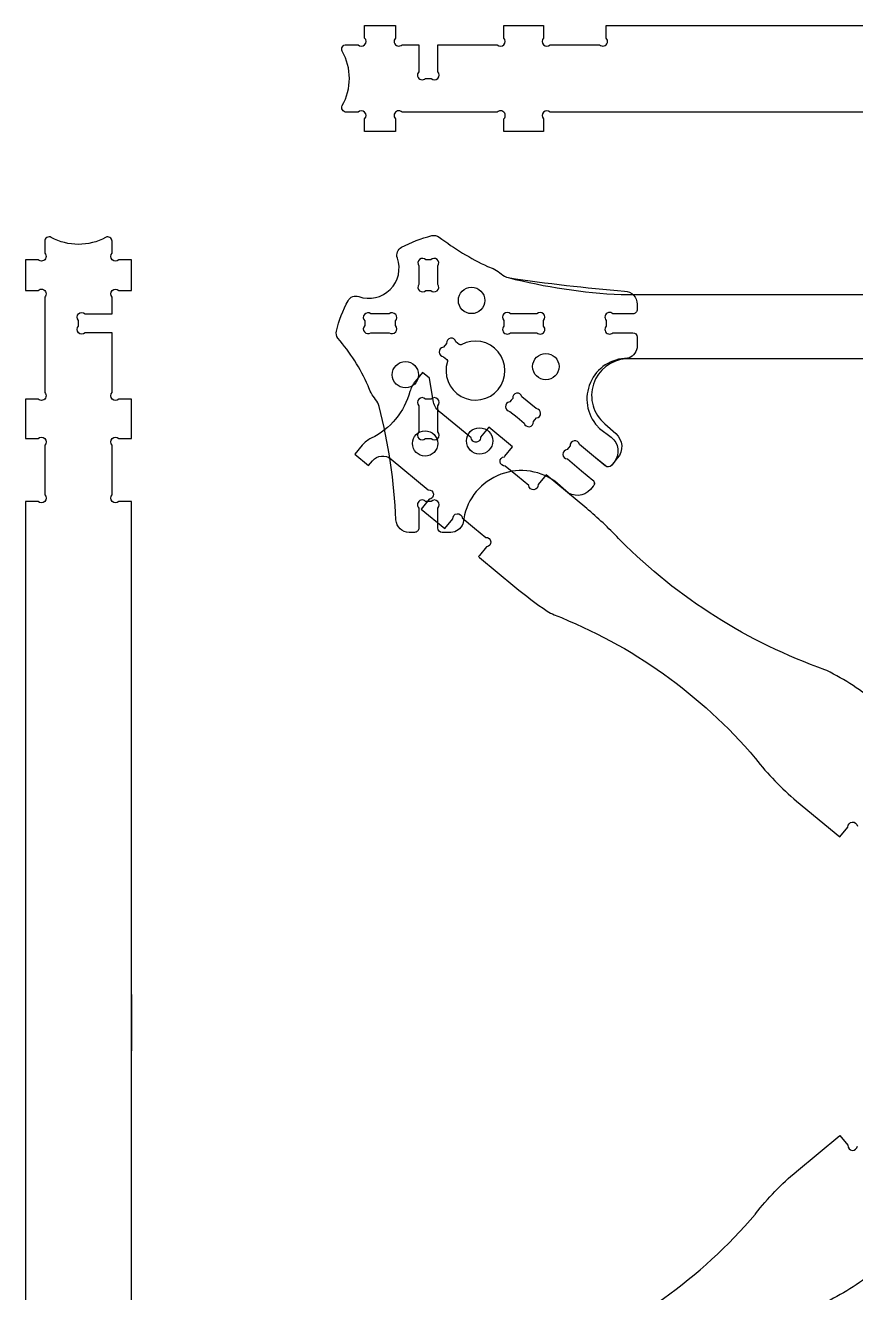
# Model space of a CAD drawing. Header units: inches. Extents: x -113 to 94, y -193 to 25.
# Drawn here: x -113.1 to -18.6, y -119 to 25.1 of the extents above; entities that cross this region are included whole.
import ezdxf

# ---------------------------------------------------------------- set-up
doc = ezdxf.new("R2010")
doc.units = ezdxf.units.IN
doc.header["$MEASUREMENT"] = 0
for name, color, linetype in [('2mm Side Brace Straight v8 2.15', 30, 'Continuous'), ('Arms Nano', 50, 'Continuous'), ('Dual Mount Nano', 104, 'Continuous'), ('Front Rear Brace 12.07 2.15 v7', 110, 'Continuous'), ('Motor Mount', 151, 'Continuous')]:
    doc.layers.add(name, color=color, linetype=linetype)

msp = doc.modelspace()

# ---------------------------------------------------------------- linework, layer by layer
at = {"layer": '2mm Side Brace Straight v8 2.15'}
msp.add_lwpolyline([(-100.99512, -139.29249), (-100.99512, -85.11573), (-100.99512, -91.49983), (-100.99512, -85.11573), (-100.99512, -80.17397), (-100.99512, -29.03576), (-102.43851, -29.03576, -1), (-103.19512, -28.27916), (-103.19512, -26.61284), (-103.19512, -22.65672, -1), (-102.43851, -21.90011), (-100.99512, -21.90011), (-100.99512, -19.94755), (-100.99512, -17.40011), (-102.43851, -17.40011, -1), (-103.19512, -16.64351), (-103.19512, -13.59887), (-103.19512, -9.8546), (-104.78012, -9.8546), (-106.27351, -9.8546, -1), (-107.03012, -9.09799), (-107.03012, -8.7796), (-107.03012, -8.4612, -1), (-106.27351, -7.7046), (-103.19512, -7.7046), (-103.19512, -5.81815, -1), (-102.43851, -5.06155), (-100.99512, -5.06155), (-100.99512, -1.56155), (-102.43851, -1.56155, -1), (-103.19512, -0.80494), (-103.19512, -0.69903), (-103.19512, 0.54018, 0.570966904), (-103.93676, 0.97792, -0.257663213), (-110.12351, 0.97767, 0.570940542), (-110.86512, 0.53992), (-110.86512, -0.80494, -1), (-111.62172, -1.56155), (-113.06512, -1.56155), (-113.06512, -5.06155), (-111.62172, -5.06155, -1), (-110.86512, -5.81815), (-110.86512, -12.68297), (-110.86512, -16.64351, -1), (-111.62172, -17.40011), (-113.06512, -17.40011), (-113.06512, -20.14045), (-113.06512, -21.90011), (-111.62172, -21.90011, -1), (-110.86512, -22.65672), (-110.86512, -26.80747), (-110.86513, -28.27916, -1), (-111.62173, -29.03576), (-113.06513, -29.03576), (-113.06513, -87.72861), (-113.06513, -139.29249)], format="xyb", dxfattribs=at)
at = {"layer": 'Arms Nano'}
for points in [[(-16.16771, -52.022, 0.056376811), (-21.89658, -48.27904, 0.031352915), (-22.12712, -48.18084, -0.112296424), (-45.37211, -33.48785, 0.029079483), (-49.00641, -30.02774, 0.020593333), (-49.19, -29.86248), (-53.8275, -26.02149), (-54.74825, -27.13307, -1), (-55.81356, -27.2331), (-57.0808, -26.18341), (-58.48629, -25.01921, -1), (-58.58632, -23.95389), (-58.54486, -23.90383), (-57.66557, -22.84231), (-60.36097, -20.60964), (-61.28172, -21.72122, -1), (-62.34703, -21.82125), (-62.64308, -21.57603), (-65.99638, -18.79841, -0.182396973), (-66.69585, -17.57161), (-67.09947, -15.02797), (-67.88895, -14.37403), (-68.73659, -15.39735, 0.107610033), (-69.3231, -16.53117, -0.217741494), (-73.73601, -21.85867, 0.107610033), (-74.74083, -22.64599), (-75.58847, -23.66931), (-74.02888, -24.96115), (-73.58235, -24.42207, -0.414213562), (-71.47032, -24.22376), (-67.23977, -27.72803, -1), (-67.13974, -28.79334), (-68.06049, -29.90492), (-65.36509, -32.13759), (-64.44434, -31.02601, -1), (-63.37903, -30.92598), (-61.97134, -32.09201), (-60.7063, -33.13987, -1), (-60.60627, -34.20519), (-61.41961, -35.18709), (-61.52701, -35.31676), (-61.527, -35.31675), (-61.40868, -35.41478), (-57.39123, -38.74881, 0.024818126), (-53.70875, -41.51532, 0.055623729), (-52.92324, -41.92782, -0.124132566), (-30.06785, -58.22444, -0.010132513), (-30.01701, -58.28756, 0.055191311), (-25.3542, -63.11424), (-20.42925, -67.1906), (-19.5085, -66.07902, -1), (-18.44319, -65.979)], [(-52.92324, -126.40044, 0.124132566), (-30.06785, -110.10381, 0.010132513), (-30.01701, -110.0407, -0.055191311), (-25.3542, -105.21401), (-20.42925, -101.13765), (-19.5085, -102.24923, 1), (-18.44319, -102.34926)], [(-16.16771, -116.30625, -0.056376811), (-21.89658, -120.04921, -0.031352915)]]:
    msp.add_lwpolyline(points, format="xyb", dxfattribs=at)
msp.add_circle((-67.59929, -22.45044), 1.43477, dxfattribs=at)
at = {"layer": 'Dual Mount Nano'}
msp.add_lwpolyline([(-8.00371, -12.8313), (-44.73612, -12.8313, 0.676672376), (-47.16888, -20.21536), (-45.91723, -21.31923, -0.414213562), (-45.74014, -24.14211), (-46.37301, -24.9093), (-46.40541, -24.94647, -0.406867651), (-47.10128, -25.003), (-48.43294, -23.89996), (-50.05188, -22.55897, 0.931014693), (-51.10465, -22.73432), (-51.27586, -22.94102), (-51.44707, -23.14771, 0.931014693), (-51.42337, -24.21472), (-50.6139, -24.88522), (-49.80443, -25.55572), (-48.53378, -26.60822, -0.42159783), (-48.47581, -27.32181), (-48.49225, -27.34067), (-48.78708, -27.68956, -0.414213562), (-51.61087, -27.85149), (-52.85657, -26.74091, 0.570834186), (-63.26607, -31.44178, -0.078711797), (-63.29974, -31.59457, -0.299276329), (-64.67068, -32.56339), (-65.63459, -32.56259), (-65.65868, -32.56257, -0.413971271), (-66.15826, -32.06257), (-66.15826, -29.79236, 1), (-66.91487, -29.03576), (-67.23326, -29.03576), (-67.55166, -29.03576, 1), (-68.30826, -29.79236), (-68.30826, -31.28576), (-68.30826, -32.05997, -0.414455895), (-68.80868, -32.55997), (-68.83458, -32.55994), (-69.41402, -32.55947, -0.400043114), (-70.91107, -31.13114, 0.049563638), (-72.81597, -18.25213, 0.11528657), (-73.2326, -17.44289, -0.100210211), (-74.08741, -15.89755, 0.076466607), (-77.52476, -10.4922, -0.220262596), (-77.68426, -9.66719, -0.062487488), (-76.35608, -6.21672, -0.370886993), (-75.13935, -5.74728, 0.632184061), (-70.7571, -1.36503, -0.370886993), (-70.28766, -0.1483, -0.062487488), (-66.83719, 1.17987, -0.220262597), (-66.01219, 1.02038, 0.053083094), (-60.49142, -2.32398, -0.100210211), (-58.94749, -3.18134, 0.11528657), (-58.13893, -3.5993, 0.049349189), (-45.30382, -5.52343), (-8.00371, -5.52343)], format="xyb", dxfattribs=at)
for points in [[(-67.23326, -5.06155), (-66.96487, -5.06155, 0.931014693), (-66.15826, -4.36265), (-66.15826, -2.26044, 0.931014693), (-66.96487, -1.56155), (-67.23326, -1.56155), (-67.50166, -1.56155, 0.931014693), (-68.30826, -2.26044), (-68.30826, -3.31155), (-68.30826, -4.36265, 0.931014693), (-67.50166, -5.06155)], [(-70.97381, -8.7796), (-70.97381, -8.5112, 0.931014693), (-71.67271, -7.7046), (-73.77491, -7.7046, 0.931014693), (-74.47381, -8.5112), (-74.47381, -8.7796), (-74.47381, -9.04799, 0.931014693), (-73.77491, -9.8546), (-72.72381, -9.8546), (-71.67271, -9.8546, 0.931014693), (-70.97381, -9.04799)], [(-54.13524, -8.7796), (-54.13524, -8.4612, 1), (-54.89185, -7.7046), (-57.87864, -7.7046, 1), (-58.63524, -8.4612), (-58.63524, -8.7796), (-58.63524, -9.09799, 1), (-57.87864, -9.8546), (-56.38524, -9.8546), (-54.89185, -9.8546, 1), (-54.13524, -9.09799)], [(-64.09738, -10.89226, 0.931014693), (-65.15015, -11.0676), (-65.52447, -11.5195, 0.931014693), (-65.50077, -12.58651), (-65.12004, -12.90188, -0.308300732), (-65.0576, -13.11828, 5.276769128), (-63.4924, -11.22869, -0.308300732), (-63.71665, -11.20763)], [(-67.23326, -21.90011), (-66.91487, -21.90011, 1), (-66.15826, -21.14351), (-66.15826, -18.15672, 1), (-66.91487, -17.40011), (-67.23326, -17.40011), (-67.55166, -17.40011, 1), (-68.30826, -18.15672), (-68.30826, -19.65011), (-68.30826, -21.14351, 1), (-67.55166, -21.90011)], [(-55.11392, -19.76182), (-54.94271, -19.55513, 0.931014693), (-54.96641, -18.48812), (-56.58536, -17.14712, 0.931014693), (-57.63812, -17.32247), (-57.80933, -17.52917), (-57.98054, -17.73587, 0.931014693), (-57.95684, -18.80287), (-57.14737, -19.47337), (-56.3379, -20.14387, 0.931014693), (-55.28513, -19.96852)]]:
    msp.add_lwpolyline(points, format="xyb", close=True, dxfattribs=at)
msp.add_lwpolyline([(-66.13647, -18.15867), (-66.13417, -18.15867)], close=True, dxfattribs=at)
for centre in [(-62.31465, -6.18973), (-53.86976, -13.71859), (-69.84352, -14.63462), (-61.39863, -22.16349)]:
    msp.add_circle(centre, 1.5, dxfattribs=at)
at = {"layer": 'Front Rear Brace 12.07 2.15 v7'}
msp.add_lwpolyline([(-8.50355, 15.22007), (-47.73161, 15.22007), (-53.37864, 15.22007, 1), (-54.13524, 14.46346), (-54.13524, 13.02007), (-58.63524, 13.02007), (-58.63524, 14.46346, 1), (-59.39185, 15.22007), (-70.2184, 15.22007, 1), (-70.975, 14.46346), (-70.975, 13.02007), (-74.475, 13.02007), (-74.475, 14.46346, 1), (-75.23161, 15.22007), (-76.57647, 15.22007, -0.570940542), (-77.01422, 15.96167, 0.257663213), (-77.01447, 22.14843, -0.570966904), (-76.57673, 22.89007), (-75.33752, 22.89007), (-75.23161, 22.89007, 1), (-74.475, 23.64667), (-74.475, 25.09007), (-70.975, 25.09007), (-70.975, 23.64667, 1), (-70.2184, 22.89007), (-69.27655, 22.89007), (-68.3098, 22.89007), (-68.3098, 19.81167, 1), (-67.5532, 19.05507), (-67.2348, 19.05507), (-66.9164, 19.05507, 1), (-66.1598, 19.81167), (-66.1598, 21.30507), (-66.1598, 22.89007), (-63.77725, 22.89007), (-62.60296, 22.89007), (-59.39185, 22.89007, 1), (-58.63524, 23.64667), (-58.63524, 25.09007), (-54.13524, 25.09007), (-54.13524, 23.64667, 1), (-53.37864, 22.89007), (-50.65254, 22.89007), (-47.7562, 22.89007, 1), (-46.99959, 23.64667), (-46.99959, 25.09007), (-41.475, 25.09007), (-9.25715, 25.09007)], format="xyb", dxfattribs=at)
at = {"layer": 'Motor Mount'}
for points in [[(-69.1243, -32.55971), (-69.41402, -32.55947, -0.400043114), (-70.91107, -31.13114, 0.049563638), (-72.81597, -18.25213, 0.11528657), (-73.2326, -17.44289, -0.100210211), (-74.08741, -15.89755, 0.076466607), (-77.52476, -10.4922, -0.220262596), (-77.68426, -9.66719, -0.062487488), (-76.35608, -6.21672, -0.370886993), (-75.13935, -5.74728, 0.632184061), (-70.7571, -1.36503, -0.370886993), (-70.28766, -0.1483, -0.062487488), (-66.83719, 1.17987, -0.220262597), (-66.01219, 1.02038, 0.053083094), (-60.49142, -2.32398, -0.100210211), (-58.94749, -3.18134, 0.11528657), (-58.13893, -3.5993, 0.017078992), (-44.90478, -5.12485, -0.400043114), (-43.47645, -6.6219), (-43.47621, -7.1512), (-43.47616, -7.20413, -0.414490398), (-43.97616, -7.7046), (-46.24299, -7.7046, 1), (-46.99959, -8.4612), (-46.99959, -8.7796), (-46.99959, -9.09799, 1), (-46.24299, -9.8546), (-44.74959, -9.8546), (-43.97319, -9.8546, -0.413936781), (-43.47319, -10.35413), (-43.47293, -10.62287), (-43.47253, -11.36524, -0.299276329), (-44.44135, -12.73618, -0.078711797), (-44.59414, -12.76985, 0.6490113), (-48.00119, -20.50006, 0.012385607), (-47.77115, -20.73461), (-46.4481, -21.75181, -0.413248777), (-46.07757, -24.55116), (-46.41183, -24.93833, -0.408278227), (-47.10929, -24.99661), (-48.43294, -23.89996), (-50.05188, -22.55897, 0.931014693), (-51.10465, -22.73432), (-51.27586, -22.94102), (-51.44707, -23.14771, 0.931014693), (-51.42337, -24.21472), (-50.6139, -24.88522), (-49.80443, -25.55572), (-48.53015, -26.61122, -0.420206735), (-48.47064, -27.32303), (-48.78708, -27.68956, -0.414213562), (-51.61087, -27.85149), (-52.85657, -26.74091, 0.570834186), (-63.26607, -31.44178, -0.078711797), (-63.29974, -31.59457, -0.299276329), (-64.67068, -32.56339), (-65.15263, -32.56299), (-65.65868, -32.56257, -0.413971622), (-66.15826, -32.06257), (-66.15826, -29.79236, 1), (-66.91487, -29.03576), (-67.23326, -29.03576), (-67.55166, -29.03576, 1), (-68.30826, -29.79236), (-68.30826, -31.28576), (-68.30826, -32.05997, -0.414455544), (-68.80868, -32.55997)], [(-67.23326, -5.06155), (-66.96487, -5.06155, 0.931014693), (-66.15826, -4.36265), (-66.15826, -2.26044, 0.931014693), (-66.96487, -1.56155), (-67.23326, -1.56155), (-67.50166, -1.56155, 0.931014693), (-68.30826, -2.26044), (-68.30826, -3.31155), (-68.30826, -4.36265, 0.931014693), (-67.50166, -5.06155)], [(-70.97381, -8.7796), (-70.97381, -8.5112, 0.931014693), (-71.67271, -7.7046), (-73.77491, -7.7046, 0.931014693), (-74.47381, -8.5112), (-74.47381, -8.7796), (-74.47381, -9.04799, 0.931014693), (-73.77491, -9.8546), (-72.72381, -9.8546), (-71.67271, -9.8546, 0.931014693), (-70.97381, -9.04799)], [(-54.13524, -8.7796), (-54.13524, -8.4612, 1), (-54.89185, -7.7046), (-57.87864, -7.7046, 1), (-58.63524, -8.4612), (-58.63524, -8.7796), (-58.63524, -9.09799, 1), (-57.87864, -9.8546), (-56.38524, -9.8546), (-54.89185, -9.8546, 1), (-54.13524, -9.09799)], [(-64.09738, -10.89226, 0.931014693), (-65.15015, -11.0676), (-65.52447, -11.5195, 0.931014693), (-65.50077, -12.58651), (-65.12004, -12.90188, -0.308300732), (-65.0576, -13.11828, 5.276769128), (-63.4924, -11.22869, -0.308300732), (-63.71665, -11.20763)], [(-67.23326, -21.90011), (-66.91487, -21.90011, 1), (-66.15826, -21.14351), (-66.15826, -18.15672, 1), (-66.91487, -17.40011), (-67.23326, -17.40011), (-67.55166, -17.40011, 1), (-68.30826, -18.15672), (-68.30826, -19.65011), (-68.30826, -21.14351, 1), (-67.55166, -21.90011)], [(-55.11392, -19.76182), (-54.94271, -19.55513, 0.931014693), (-54.96641, -18.48812), (-56.58536, -17.14712, 0.931014693), (-57.63812, -17.32247), (-57.80933, -17.52917), (-57.98054, -17.73587, 0.931014693), (-57.95684, -18.80287), (-57.14737, -19.47337), (-56.3379, -20.14387, 0.931014693), (-55.28513, -19.96852)]]:
    msp.add_lwpolyline(points, format="xyb", close=True, dxfattribs=at)
for centre in [(-62.31465, -6.18973), (-53.86976, -13.71859), (-69.84352, -14.63462), (-61.39863, -22.16349)]:
    msp.add_circle(centre, 1.5, dxfattribs=at)

doc.saveas('drawing.dxf')
